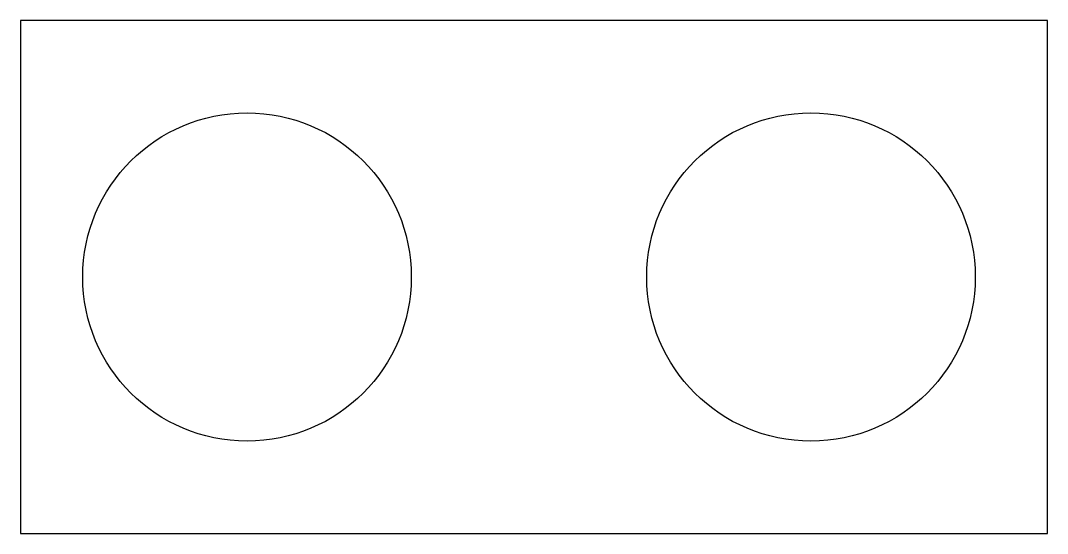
# Model space of a CAD drawing. Header units: millimetres. Extents: x 60 to 110, y -53.1 to -28.1.
import ezdxf

# ---------------------------------------------------------------- set-up
doc = ezdxf.new("R2010")
doc.units = ezdxf.units.MM
doc.layers.add('Sketch', color=7, linetype='CONTINUOUS')

msp = doc.modelspace()

# ---------------------------------------------------------------- linework, layer by layer
at = {"layer": 'Sketch'}
for p, q in [((60.032, -28.092), (60.032, -53.092)), ((110.032, -28.092), (60.032, -28.092)), ((110.032, -53.092), (110.032, -28.092)), ((60.032, -53.092), (110.032, -53.092))]:
    msp.add_line(p, q, dxfattribs=at)
for centre in [(71.059, -40.592), (98.518, -40.592)]:
    msp.add_circle(centre, 8, dxfattribs=at)

doc.saveas('drawing.dxf')
